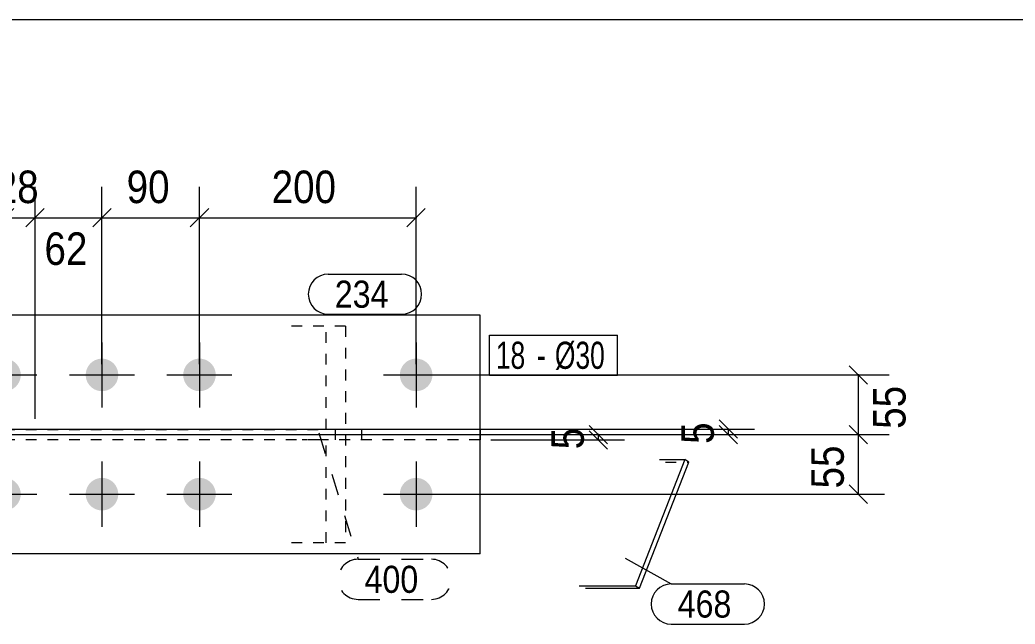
# Model space of a CAD drawing. Header units: millimetres. Extents: x 2 to 579, y 1 to 825.
# Drawn here: x 249 to 340.9, y 769.3 to 825 of the extents above; entities that cross this region are included whole.
import ezdxf

# ---------------------------------------------------------------- set-up
doc = ezdxf.new("R2010")
doc.units = ezdxf.units.MM
for name, pattern in [('XKITLINE00', [0]), ('XKITLINE01', [4, 1, -1, 1, -1]), ('XKITLINE02', [4, 2, -2]), ('XKITLINE03', [6, 3, -1, 1, -1])]:
    doc.linetypes.add(name, pattern=pattern)
for name, color, linetype, lineweight in [('Bolt', 3, 'Continuous', 0), ('BoltMark', 7, 'Continuous', 0), ('Dimensions', 7, 'Continuous', 0), ('DrawingSheet', 5, 'Continuous', 0), ('Part', 2, 'Continuous', 0), ('PartMark', 7, 'Continuous', 0)]:
    doc.layers.add(name, color=color, linetype=linetype, lineweight=lineweight)
doc.styles.add('ARIAL', font='ARIAL.TTF')
doc.styles.add('ARIAL_NARROW', font='ARIALN.TTF')

# ---------------------------------------------------------------- blocks, each defined once
blk = doc.blocks.new('*A128')
at = {"layer": 'Bolt'}
for points in [[(247.605, 793.749), (247.642, 793.747), (247.679, 793.745), (247.716, 793.742), (247.752, 793.738), (247.789, 793.733), (247.825, 793.727), (247.861, 793.72), (247.897, 793.713), (247.933, 793.704), (247.969, 793.695), (248.004, 793.684), (248.039, 793.673), (248.074, 793.661), (248.109, 793.648), (248.143, 793.635), (248.177, 793.62), (248.21, 793.605), (248.243, 793.589), (248.276, 793.572), (248.308, 793.554), (248.34, 793.536), (248.371, 793.516), (248.402, 793.496), (248.432, 793.475), (248.462, 793.454), (248.492, 793.431), (248.52, 793.408), (248.548, 793.385), (248.576, 793.36), (248.603, 793.335), (248.629, 793.31), (248.655, 793.283), (248.68, 793.256), (248.704, 793.229), (248.728, 793.201), (248.751, 793.172), (248.773, 793.143), (248.795, 793.113), (248.816, 793.082), (248.836, 793.051), (248.855, 793.02), (248.874, 792.988), (248.892, 792.956), (248.908, 792.923), (248.925, 792.89), (248.94, 792.857), (248.954, 792.823), (248.968, 792.789), (248.981, 792.754), (248.993, 792.719), (249.004, 792.684), (249.014, 792.649), (249.024, 792.613), (249.032, 792.578), (249.04, 792.542), (249.047, 792.505), (249.052, 792.469), (249.057, 792.433), (249.061, 792.396), (249.065, 792.359), (249.067, 792.323), (249.068, 792.286), (249.069, 792.249), (249.068, 792.212), (249.067, 792.175), (249.065, 792.139), (249.061, 792.102), (249.057, 792.065), (249.052, 792.029), (249.047, 791.993), (249.04, 791.956), (249.032, 791.92), (249.024, 791.884), (249.014, 791.849), (249.004, 791.814), (248.993, 791.778), (248.981, 791.744), (248.968, 791.709), (248.954, 791.675), (248.94, 791.641), (248.925, 791.608), (248.908, 791.575), (248.892, 791.542), (248.874, 791.51), (248.855, 791.478), (248.836, 791.446), (248.816, 791.416), (248.795, 791.385), (248.773, 791.355), (248.751, 791.326), (248.728, 791.297), (248.704, 791.269), (248.68, 791.242), (248.655, 791.215), (248.629, 791.188), (248.603, 791.163), (248.576, 791.138), (248.548, 791.113), (248.52, 791.089), (248.492, 791.066), (248.462, 791.044), (248.432, 791.023), (248.402, 791.002), (248.371, 790.982), (248.34, 790.962), (248.308, 790.944), (248.276, 790.926), (248.243, 790.909), (248.21, 790.893), (248.177, 790.878), (248.143, 790.863), (248.109, 790.849), (248.074, 790.837), (248.039, 790.825), (248.004, 790.814), (247.969, 790.803), (247.933, 790.794), (247.897, 790.785), (247.861, 790.778), (247.825, 790.771), (247.789, 790.765), (247.752, 790.76), (247.716, 790.756), (247.679, 790.753), (247.642, 790.751), (247.605, 790.749), (247.569, 790.749), (247.532, 790.749), (247.495, 790.751), (247.458, 790.753), (247.422, 790.756), (247.385, 790.76), (247.349, 790.765), (247.312, 790.771), (247.276, 790.778), (247.24, 790.785), (247.204, 790.794), (247.169, 790.803), (247.133, 790.814), (247.098, 790.825), (247.063, 790.837), (247.029, 790.849), (246.995, 790.863), (246.961, 790.878), (246.927, 790.893), (246.894, 790.909), (246.862, 790.926), (246.829, 790.944), (246.798, 790.962), (246.766, 790.982), (246.735, 791.002), (246.705, 791.023), (246.675, 791.044), (246.646, 791.066), (246.617, 791.089), (246.589, 791.113), (246.561, 791.138), (246.534, 791.163), (246.508, 791.188), (246.482, 791.215), (246.457, 791.242), (246.433, 791.269), (246.409, 791.297), (246.386, 791.326), (246.364, 791.355), (246.342, 791.385), (246.321, 791.416), (246.301, 791.446), (246.282, 791.478), (246.264, 791.51), (246.246, 791.542), (246.229, 791.575), (246.213, 791.608), (246.197, 791.641), (246.183, 791.675), (246.169, 791.709), (246.156, 791.744), (246.144, 791.778), (246.133, 791.814), (246.123, 791.849), (246.114, 791.884), (246.105, 791.92), (246.097, 791.956), (246.091, 791.993), (246.085, 792.029), (246.08, 792.065), (246.076, 792.102), (246.073, 792.139), (246.07, 792.175), (246.069, 792.212), (246.069, 792.249), (246.069, 792.286), (246.07, 792.323), (246.073, 792.359), (246.076, 792.396), (246.08, 792.433), (246.085, 792.469), (246.091, 792.505), (246.097, 792.542), (246.105, 792.578), (246.114, 792.613), (246.123, 792.649), (246.133, 792.684), (246.144, 792.719), (246.156, 792.754), (246.169, 792.789), (246.183, 792.823), (246.197, 792.857), (246.213, 792.89), (246.229, 792.923), (246.246, 792.956), (246.264, 792.988), (246.282, 793.02), (246.301, 793.051), (246.321, 793.082), (246.342, 793.113), (246.364, 793.143), (246.386, 793.172), (246.409, 793.201), (246.433, 793.229), (246.457, 793.256), (246.482, 793.283), (246.508, 793.31), (246.534, 793.335), (246.561, 793.36), (246.589, 793.385), (246.617, 793.408), (246.646, 793.431), (246.675, 793.454), (246.705, 793.475), (246.735, 793.496), (246.766, 793.516), (246.798, 793.536), (246.829, 793.554), (246.862, 793.572), (246.894, 793.589), (246.927, 793.605), (246.961, 793.62), (246.995, 793.635), (247.029, 793.648), (247.063, 793.661), (247.098, 793.673), (247.133, 793.684), (247.169, 793.695), (247.204, 793.704), (247.24, 793.713), (247.276, 793.72), (247.312, 793.727), (247.349, 793.733), (247.385, 793.738), (247.422, 793.742), (247.458, 793.745), (247.495, 793.747), (247.532, 793.749), (247.569, 793.749)], [(256.605, 793.749), (256.642, 793.747), (256.679, 793.745), (256.716, 793.742), (256.752, 793.738), (256.789, 793.733), (256.825, 793.727), (256.861, 793.72), (256.897, 793.713), (256.933, 793.704), (256.969, 793.695), (257.004, 793.684), (257.039, 793.673), (257.074, 793.661), (257.109, 793.648), (257.143, 793.635), (257.177, 793.62), (257.21, 793.605), (257.243, 793.589), (257.276, 793.572), (257.308, 793.554), (257.34, 793.536), (257.371, 793.516), (257.402, 793.496), (257.432, 793.475), (257.462, 793.454), (257.492, 793.431), (257.52, 793.408), (257.548, 793.385), (257.576, 793.36), (257.603, 793.335), (257.629, 793.31), (257.655, 793.283), (257.68, 793.256), (257.704, 793.229), (257.728, 793.201), (257.751, 793.172), (257.773, 793.143), (257.795, 793.113), (257.816, 793.082), (257.836, 793.051), (257.855, 793.02), (257.874, 792.988), (257.892, 792.956), (257.908, 792.923), (257.925, 792.89), (257.94, 792.857), (257.954, 792.823), (257.968, 792.789), (257.981, 792.754), (257.993, 792.719), (258.004, 792.684), (258.014, 792.649), (258.024, 792.613), (258.032, 792.578), (258.04, 792.542), (258.047, 792.505), (258.052, 792.469), (258.057, 792.433), (258.061, 792.396), (258.065, 792.359), (258.067, 792.323), (258.068, 792.286), (258.069, 792.249), (258.068, 792.212), (258.067, 792.175), (258.065, 792.139), (258.061, 792.102), (258.057, 792.065), (258.052, 792.029), (258.047, 791.993), (258.04, 791.956), (258.032, 791.92), (258.024, 791.884), (258.014, 791.849), (258.004, 791.814), (257.993, 791.778), (257.981, 791.744), (257.968, 791.709), (257.954, 791.675), (257.94, 791.641), (257.925, 791.608), (257.908, 791.575), (257.892, 791.542), (257.874, 791.51), (257.855, 791.478), (257.836, 791.446), (257.816, 791.416), (257.795, 791.385), (257.773, 791.355), (257.751, 791.326), (257.728, 791.297), (257.704, 791.269), (257.68, 791.242), (257.655, 791.215), (257.629, 791.188), (257.603, 791.163), (257.576, 791.138), (257.548, 791.113), (257.52, 791.089), (257.492, 791.066), (257.462, 791.044), (257.432, 791.023), (257.402, 791.002), (257.371, 790.982), (257.34, 790.962), (257.308, 790.944), (257.276, 790.926), (257.243, 790.909), (257.21, 790.893), (257.177, 790.878), (257.143, 790.863), (257.109, 790.849), (257.074, 790.837), (257.039, 790.825), (257.004, 790.814), (256.969, 790.803), (256.933, 790.794), (256.897, 790.785), (256.861, 790.778), (256.825, 790.771), (256.789, 790.765), (256.752, 790.76), (256.716, 790.756), (256.679, 790.753), (256.642, 790.751), (256.605, 790.749), (256.569, 790.749), (256.532, 790.749), (256.495, 790.751), (256.458, 790.753), (256.422, 790.756), (256.385, 790.76), (256.349, 790.765), (256.312, 790.771), (256.276, 790.778), (256.24, 790.785), (256.204, 790.794), (256.169, 790.803), (256.133, 790.814), (256.098, 790.825), (256.063, 790.837), (256.029, 790.849), (255.995, 790.863), (255.961, 790.878), (255.927, 790.893), (255.894, 790.909), (255.862, 790.926), (255.829, 790.944), (255.798, 790.962), (255.766, 790.982), (255.735, 791.002), (255.705, 791.023), (255.675, 791.044), (255.646, 791.066), (255.617, 791.089), (255.589, 791.113), (255.561, 791.138), (255.534, 791.163), (255.508, 791.188), (255.482, 791.215), (255.457, 791.242), (255.433, 791.269), (255.409, 791.297), (255.386, 791.326), (255.364, 791.355), (255.342, 791.385), (255.321, 791.416), (255.301, 791.446), (255.282, 791.478), (255.264, 791.51), (255.246, 791.542), (255.229, 791.575), (255.213, 791.608), (255.197, 791.641), (255.183, 791.675), (255.169, 791.709), (255.156, 791.744), (255.144, 791.778), (255.133, 791.814), (255.123, 791.849), (255.114, 791.884), (255.105, 791.92), (255.097, 791.956), (255.091, 791.993), (255.085, 792.029), (255.08, 792.065), (255.076, 792.102), (255.073, 792.139), (255.07, 792.175), (255.069, 792.212), (255.069, 792.249), (255.069, 792.286), (255.07, 792.323), (255.073, 792.359), (255.076, 792.396), (255.08, 792.433), (255.085, 792.469), (255.091, 792.505), (255.097, 792.542), (255.105, 792.578), (255.114, 792.613), (255.123, 792.649), (255.133, 792.684), (255.144, 792.719), (255.156, 792.754), (255.169, 792.789), (255.183, 792.823), (255.197, 792.857), (255.213, 792.89), (255.229, 792.923), (255.246, 792.956), (255.264, 792.988), (255.282, 793.02), (255.301, 793.051), (255.321, 793.082), (255.342, 793.113), (255.364, 793.143), (255.386, 793.172), (255.409, 793.201), (255.433, 793.229), (255.457, 793.256), (255.482, 793.283), (255.508, 793.31), (255.534, 793.335), (255.561, 793.36), (255.589, 793.385), (255.617, 793.408), (255.646, 793.431), (255.675, 793.454), (255.705, 793.475), (255.735, 793.496), (255.766, 793.516), (255.798, 793.536), (255.829, 793.554), (255.862, 793.572), (255.894, 793.589), (255.927, 793.605), (255.961, 793.62), (255.995, 793.635), (256.029, 793.648), (256.063, 793.661), (256.098, 793.673), (256.133, 793.684), (256.169, 793.695), (256.204, 793.704), (256.24, 793.713), (256.276, 793.72), (256.312, 793.727), (256.349, 793.733), (256.385, 793.738), (256.422, 793.742), (256.458, 793.745), (256.495, 793.747), (256.532, 793.749), (256.569, 793.749)], [(265.605, 793.749), (265.642, 793.747), (265.679, 793.745), (265.716, 793.742), (265.752, 793.738), (265.789, 793.733), (265.825, 793.727), (265.861, 793.72), (265.897, 793.713), (265.933, 793.704), (265.969, 793.695), (266.004, 793.684), (266.039, 793.673), (266.074, 793.661), (266.109, 793.648), (266.143, 793.635), (266.177, 793.62), (266.21, 793.605), (266.243, 793.589), (266.276, 793.572), (266.308, 793.554), (266.34, 793.536), (266.371, 793.516), (266.402, 793.496), (266.432, 793.475), (266.462, 793.454), (266.492, 793.431), (266.52, 793.408), (266.548, 793.385), (266.576, 793.36), (266.603, 793.335), (266.629, 793.31), (266.655, 793.283), (266.68, 793.256), (266.704, 793.229), (266.728, 793.201), (266.751, 793.172), (266.773, 793.143), (266.795, 793.113), (266.816, 793.082), (266.836, 793.051), (266.855, 793.02), (266.874, 792.988), (266.892, 792.956), (266.908, 792.923), (266.925, 792.89), (266.94, 792.857), (266.954, 792.823), (266.968, 792.789), (266.981, 792.754), (266.993, 792.719), (267.004, 792.684), (267.014, 792.649), (267.024, 792.613), (267.032, 792.578), (267.04, 792.542), (267.047, 792.505), (267.052, 792.469), (267.057, 792.433), (267.061, 792.396), (267.065, 792.359), (267.067, 792.323), (267.068, 792.286), (267.069, 792.249), (267.068, 792.212), (267.067, 792.175), (267.065, 792.139), (267.061, 792.102), (267.057, 792.065), (267.052, 792.029), (267.047, 791.993), (267.04, 791.956), (267.032, 791.92), (267.024, 791.884), (267.014, 791.849), (267.004, 791.814), (266.993, 791.778), (266.981, 791.744), (266.968, 791.709), (266.954, 791.675), (266.94, 791.641), (266.925, 791.608), (266.908, 791.575), (266.892, 791.542), (266.874, 791.51), (266.855, 791.478), (266.836, 791.446), (266.816, 791.416), (266.795, 791.385), (266.773, 791.355), (266.751, 791.326), (266.728, 791.297), (266.704, 791.269), (266.68, 791.242), (266.655, 791.215), (266.629, 791.188), (266.603, 791.163), (266.576, 791.138), (266.548, 791.113), (266.52, 791.089), (266.492, 791.066), (266.462, 791.044), (266.432, 791.023), (266.402, 791.002), (266.371, 790.982), (266.34, 790.962), (266.308, 790.944), (266.276, 790.926), (266.243, 790.909), (266.21, 790.893), (266.177, 790.878), (266.143, 790.863), (266.109, 790.849), (266.074, 790.837), (266.039, 790.825), (266.004, 790.814), (265.969, 790.803), (265.933, 790.794), (265.897, 790.785), (265.861, 790.778), (265.825, 790.771), (265.789, 790.765), (265.752, 790.76), (265.716, 790.756), (265.679, 790.753), (265.642, 790.751), (265.605, 790.749), (265.569, 790.749), (265.532, 790.749), (265.495, 790.751), (265.458, 790.753), (265.422, 790.756), (265.385, 790.76), (265.349, 790.765), (265.312, 790.771), (265.276, 790.778), (265.24, 790.785), (265.204, 790.794), (265.169, 790.803), (265.133, 790.814), (265.098, 790.825), (265.063, 790.837), (265.029, 790.849), (264.995, 790.863), (264.961, 790.878), (264.927, 790.893), (264.894, 790.909), (264.862, 790.926), (264.829, 790.944), (264.798, 790.962), (264.766, 790.982), (264.735, 791.002), (264.705, 791.023), (264.675, 791.044), (264.646, 791.066), (264.617, 791.089), (264.589, 791.113), (264.561, 791.138), (264.534, 791.163), (264.508, 791.188), (264.482, 791.215), (264.457, 791.242), (264.433, 791.269), (264.409, 791.297), (264.386, 791.326), (264.364, 791.355), (264.342, 791.385), (264.321, 791.416), (264.301, 791.446), (264.282, 791.478), (264.264, 791.51), (264.246, 791.542), (264.229, 791.575), (264.213, 791.608), (264.197, 791.641), (264.183, 791.675), (264.169, 791.709), (264.156, 791.744), (264.144, 791.778), (264.133, 791.814), (264.123, 791.849), (264.114, 791.884), (264.105, 791.92), (264.097, 791.956), (264.091, 791.993), (264.085, 792.029), (264.08, 792.065), (264.076, 792.102), (264.073, 792.139), (264.07, 792.175), (264.069, 792.212), (264.069, 792.249), (264.069, 792.286), (264.07, 792.323), (264.073, 792.359), (264.076, 792.396), (264.08, 792.433), (264.085, 792.469), (264.091, 792.505), (264.097, 792.542), (264.105, 792.578), (264.114, 792.613), (264.123, 792.649), (264.133, 792.684), (264.144, 792.719), (264.156, 792.754), (264.169, 792.789), (264.183, 792.823), (264.197, 792.857), (264.213, 792.89), (264.229, 792.923), (264.246, 792.956), (264.264, 792.988), (264.282, 793.02), (264.301, 793.051), (264.321, 793.082), (264.342, 793.113), (264.364, 793.143), (264.386, 793.172), (264.409, 793.201), (264.433, 793.229), (264.457, 793.256), (264.482, 793.283), (264.508, 793.31), (264.534, 793.335), (264.561, 793.36), (264.589, 793.385), (264.617, 793.408), (264.646, 793.431), (264.675, 793.454), (264.705, 793.475), (264.735, 793.496), (264.766, 793.516), (264.798, 793.536), (264.829, 793.554), (264.862, 793.572), (264.894, 793.589), (264.927, 793.605), (264.961, 793.62), (264.995, 793.635), (265.029, 793.648), (265.063, 793.661), (265.098, 793.673), (265.133, 793.684), (265.169, 793.695), (265.204, 793.704), (265.24, 793.713), (265.276, 793.72), (265.312, 793.727), (265.349, 793.733), (265.385, 793.738), (265.422, 793.742), (265.458, 793.745), (265.495, 793.747), (265.532, 793.749), (265.569, 793.749)], [(285.605, 793.749), (285.642, 793.747), (285.679, 793.745), (285.716, 793.742), (285.752, 793.738), (285.789, 793.733), (285.825, 793.727), (285.861, 793.72), (285.897, 793.713), (285.933, 793.704), (285.969, 793.695), (286.004, 793.684), (286.039, 793.673), (286.074, 793.661), (286.109, 793.648), (286.143, 793.635), (286.177, 793.62), (286.21, 793.605), (286.243, 793.589), (286.276, 793.572), (286.308, 793.554), (286.34, 793.536), (286.371, 793.516), (286.402, 793.496), (286.432, 793.475), (286.462, 793.454), (286.492, 793.431), (286.52, 793.408), (286.548, 793.385), (286.576, 793.36), (286.603, 793.335), (286.629, 793.31), (286.655, 793.283), (286.68, 793.256), (286.704, 793.229), (286.728, 793.201), (286.751, 793.172), (286.773, 793.143), (286.795, 793.113), (286.816, 793.082), (286.836, 793.051), (286.855, 793.02), (286.874, 792.988), (286.892, 792.956), (286.908, 792.923), (286.925, 792.89), (286.94, 792.857), (286.954, 792.823), (286.968, 792.789), (286.981, 792.754), (286.993, 792.719), (287.004, 792.684), (287.014, 792.649), (287.024, 792.613), (287.032, 792.578), (287.04, 792.542), (287.047, 792.505), (287.052, 792.469), (287.057, 792.433), (287.061, 792.396), (287.065, 792.359), (287.067, 792.323), (287.068, 792.286), (287.069, 792.249), (287.068, 792.212), (287.067, 792.175), (287.065, 792.139), (287.061, 792.102), (287.057, 792.065), (287.052, 792.029), (287.047, 791.993), (287.04, 791.956), (287.032, 791.92), (287.024, 791.884), (287.014, 791.849), (287.004, 791.814), (286.993, 791.778), (286.981, 791.744), (286.968, 791.709), (286.954, 791.675), (286.94, 791.641), (286.925, 791.608), (286.908, 791.575), (286.892, 791.542), (286.874, 791.51), (286.855, 791.478), (286.836, 791.446), (286.816, 791.416), (286.795, 791.385), (286.773, 791.355), (286.751, 791.326), (286.728, 791.297), (286.704, 791.269), (286.68, 791.242), (286.655, 791.215), (286.629, 791.188), (286.603, 791.163), (286.576, 791.138), (286.548, 791.113), (286.52, 791.089), (286.492, 791.066), (286.462, 791.044), (286.432, 791.023), (286.402, 791.002), (286.371, 790.982), (286.34, 790.962), (286.308, 790.944), (286.276, 790.926), (286.243, 790.909), (286.21, 790.893), (286.177, 790.878), (286.143, 790.863), (286.109, 790.849), (286.074, 790.837), (286.039, 790.825), (286.004, 790.814), (285.969, 790.803), (285.933, 790.794), (285.897, 790.785), (285.861, 790.778), (285.825, 790.771), (285.789, 790.765), (285.752, 790.76), (285.716, 790.756), (285.679, 790.753), (285.642, 790.751), (285.605, 790.749), (285.569, 790.749), (285.532, 790.749), (285.495, 790.751), (285.458, 790.753), (285.422, 790.756), (285.385, 790.76), (285.349, 790.765), (285.312, 790.771), (285.276, 790.778), (285.24, 790.785), (285.204, 790.794), (285.169, 790.803), (285.133, 790.814), (285.098, 790.825), (285.063, 790.837), (285.029, 790.849), (284.995, 790.863), (284.961, 790.878), (284.927, 790.893), (284.894, 790.909), (284.862, 790.926), (284.829, 790.944), (284.798, 790.962), (284.766, 790.982), (284.735, 791.002), (284.705, 791.023), (284.675, 791.044), (284.646, 791.066), (284.617, 791.089), (284.589, 791.113), (284.561, 791.138), (284.534, 791.163), (284.508, 791.188), (284.482, 791.215), (284.457, 791.242), (284.433, 791.269), (284.409, 791.297), (284.386, 791.326), (284.364, 791.355), (284.342, 791.385), (284.321, 791.416), (284.301, 791.446), (284.282, 791.478), (284.264, 791.51), (284.246, 791.542), (284.229, 791.575), (284.213, 791.608), (284.197, 791.641), (284.183, 791.675), (284.169, 791.709), (284.156, 791.744), (284.144, 791.778), (284.133, 791.814), (284.123, 791.849), (284.114, 791.884), (284.105, 791.92), (284.097, 791.956), (284.091, 791.993), (284.085, 792.029), (284.08, 792.065), (284.076, 792.102), (284.073, 792.139), (284.07, 792.175), (284.069, 792.212), (284.069, 792.249), (284.069, 792.286), (284.07, 792.323), (284.073, 792.359), (284.076, 792.396), (284.08, 792.433), (284.085, 792.469), (284.091, 792.505), (284.097, 792.542), (284.105, 792.578), (284.114, 792.613), (284.123, 792.649), (284.133, 792.684), (284.144, 792.719), (284.156, 792.754), (284.169, 792.789), (284.183, 792.823), (284.197, 792.857), (284.213, 792.89), (284.229, 792.923), (284.246, 792.956), (284.264, 792.988), (284.282, 793.02), (284.301, 793.051), (284.321, 793.082), (284.342, 793.113), (284.364, 793.143), (284.386, 793.172), (284.409, 793.201), (284.433, 793.229), (284.457, 793.256), (284.482, 793.283), (284.508, 793.31), (284.534, 793.335), (284.561, 793.36), (284.589, 793.385), (284.617, 793.408), (284.646, 793.431), (284.675, 793.454), (284.705, 793.475), (284.735, 793.496), (284.766, 793.516), (284.798, 793.536), (284.829, 793.554), (284.862, 793.572), (284.894, 793.589), (284.927, 793.605), (284.961, 793.62), (284.995, 793.635), (285.029, 793.648), (285.063, 793.661), (285.098, 793.673), (285.133, 793.684), (285.169, 793.695), (285.204, 793.704), (285.24, 793.713), (285.276, 793.72), (285.312, 793.727), (285.349, 793.733), (285.385, 793.738), (285.422, 793.742), (285.458, 793.745), (285.495, 793.747), (285.532, 793.749), (285.569, 793.749)], [(247.605, 782.749), (247.642, 782.747), (247.679, 782.745), (247.716, 782.742), (247.752, 782.738), (247.789, 782.733), (247.825, 782.727), (247.861, 782.72), (247.897, 782.713), (247.933, 782.704), (247.969, 782.695), (248.004, 782.684), (248.039, 782.673), (248.074, 782.661), (248.109, 782.648), (248.143, 782.635), (248.177, 782.62), (248.21, 782.605), (248.243, 782.589), (248.276, 782.572), (248.308, 782.554), (248.34, 782.536), (248.371, 782.516), (248.402, 782.496), (248.432, 782.475), (248.462, 782.454), (248.492, 782.431), (248.52, 782.408), (248.548, 782.385), (248.576, 782.36), (248.603, 782.335), (248.629, 782.31), (248.655, 782.283), (248.68, 782.256), (248.704, 782.229), (248.728, 782.201), (248.751, 782.172), (248.773, 782.143), (248.795, 782.113), (248.816, 782.082), (248.836, 782.051), (248.855, 782.02), (248.874, 781.988), (248.892, 781.956), (248.908, 781.923), (248.925, 781.89), (248.94, 781.857), (248.954, 781.823), (248.968, 781.789), (248.981, 781.754), (248.993, 781.719), (249.004, 781.684), (249.014, 781.649), (249.024, 781.613), (249.032, 781.578), (249.04, 781.542), (249.047, 781.505), (249.052, 781.469), (249.057, 781.433), (249.061, 781.396), (249.065, 781.359), (249.067, 781.323), (249.068, 781.286), (249.069, 781.249), (249.068, 781.212), (249.067, 781.175), (249.065, 781.139), (249.061, 781.102), (249.057, 781.065), (249.052, 781.029), (249.047, 780.993), (249.04, 780.956), (249.032, 780.92), (249.024, 780.884), (249.014, 780.849), (249.004, 780.814), (248.993, 780.778), (248.981, 780.744), (248.968, 780.709), (248.954, 780.675), (248.94, 780.641), (248.925, 780.608), (248.908, 780.575), (248.892, 780.542), (248.874, 780.51), (248.855, 780.478), (248.836, 780.446), (248.816, 780.416), (248.795, 780.385), (248.773, 780.355), (248.751, 780.326), (248.728, 780.297), (248.704, 780.269), (248.68, 780.242), (248.655, 780.215), (248.629, 780.188), (248.603, 780.163), (248.576, 780.138), (248.548, 780.113), (248.52, 780.089), (248.492, 780.066), (248.462, 780.044), (248.432, 780.023), (248.402, 780.002), (248.371, 779.982), (248.34, 779.962), (248.308, 779.944), (248.276, 779.926), (248.243, 779.909), (248.21, 779.893), (248.177, 779.878), (248.143, 779.863), (248.109, 779.849), (248.074, 779.837), (248.039, 779.825), (248.004, 779.814), (247.969, 779.803), (247.933, 779.794), (247.897, 779.785), (247.861, 779.778), (247.825, 779.771), (247.789, 779.765), (247.752, 779.76), (247.716, 779.756), (247.679, 779.753), (247.642, 779.751), (247.605, 779.749), (247.569, 779.749), (247.532, 779.749), (247.495, 779.751), (247.458, 779.753), (247.422, 779.756), (247.385, 779.76), (247.349, 779.765), (247.312, 779.771), (247.276, 779.778), (247.24, 779.785), (247.204, 779.794), (247.169, 779.803), (247.133, 779.814), (247.098, 779.825), (247.063, 779.837), (247.029, 779.849), (246.995, 779.863), (246.961, 779.878), (246.927, 779.893), (246.894, 779.909), (246.862, 779.926), (246.829, 779.944), (246.798, 779.962), (246.766, 779.982), (246.735, 780.002), (246.705, 780.023), (246.675, 780.044), (246.646, 780.066), (246.617, 780.089), (246.589, 780.113), (246.561, 780.138), (246.534, 780.163), (246.508, 780.188), (246.482, 780.215), (246.457, 780.242), (246.433, 780.269), (246.409, 780.297), (246.386, 780.326), (246.364, 780.355), (246.342, 780.385), (246.321, 780.416), (246.301, 780.446), (246.282, 780.478), (246.264, 780.51), (246.246, 780.542), (246.229, 780.575), (246.213, 780.608), (246.197, 780.641), (246.183, 780.675), (246.169, 780.709), (246.156, 780.744), (246.144, 780.778), (246.133, 780.814), (246.123, 780.849), (246.114, 780.884), (246.105, 780.92), (246.097, 780.956), (246.091, 780.993), (246.085, 781.029), (246.08, 781.065), (246.076, 781.102), (246.073, 781.139), (246.07, 781.175), (246.069, 781.212), (246.069, 781.249), (246.069, 781.286), (246.07, 781.323), (246.073, 781.359), (246.076, 781.396), (246.08, 781.433), (246.085, 781.469), (246.091, 781.505), (246.097, 781.542), (246.105, 781.578), (246.114, 781.613), (246.123, 781.649), (246.133, 781.684), (246.144, 781.719), (246.156, 781.754), (246.169, 781.789), (246.183, 781.823), (246.197, 781.857), (246.213, 781.89), (246.229, 781.923), (246.246, 781.956), (246.264, 781.988), (246.282, 782.02), (246.301, 782.051), (246.321, 782.082), (246.342, 782.113), (246.364, 782.143), (246.386, 782.172), (246.409, 782.201), (246.433, 782.229), (246.457, 782.256), (246.482, 782.283), (246.508, 782.31), (246.534, 782.335), (246.561, 782.36), (246.589, 782.385), (246.617, 782.408), (246.646, 782.431), (246.675, 782.454), (246.705, 782.475), (246.735, 782.496), (246.766, 782.516), (246.798, 782.536), (246.829, 782.554), (246.862, 782.572), (246.894, 782.589), (246.927, 782.605), (246.961, 782.62), (246.995, 782.635), (247.029, 782.648), (247.063, 782.661), (247.098, 782.673), (247.133, 782.684), (247.169, 782.695), (247.204, 782.704), (247.24, 782.713), (247.276, 782.72), (247.312, 782.727), (247.349, 782.733), (247.385, 782.738), (247.422, 782.742), (247.458, 782.745), (247.495, 782.747), (247.532, 782.749), (247.569, 782.749)], [(256.605, 782.749), (256.642, 782.747), (256.679, 782.745), (256.716, 782.742), (256.752, 782.738), (256.789, 782.733), (256.825, 782.727), (256.861, 782.72), (256.897, 782.713), (256.933, 782.704), (256.969, 782.695), (257.004, 782.684), (257.039, 782.673), (257.074, 782.661), (257.109, 782.648), (257.143, 782.635), (257.177, 782.62), (257.21, 782.605), (257.243, 782.589), (257.276, 782.572), (257.308, 782.554), (257.34, 782.536), (257.371, 782.516), (257.402, 782.496), (257.432, 782.475), (257.462, 782.454), (257.492, 782.431), (257.52, 782.408), (257.548, 782.385), (257.576, 782.36), (257.603, 782.335), (257.629, 782.31), (257.655, 782.283), (257.68, 782.256), (257.704, 782.229), (257.728, 782.201), (257.751, 782.172), (257.773, 782.143), (257.795, 782.113), (257.816, 782.082), (257.836, 782.051), (257.855, 782.02), (257.874, 781.988), (257.892, 781.956), (257.908, 781.923), (257.925, 781.89), (257.94, 781.857), (257.954, 781.823), (257.968, 781.789), (257.981, 781.754), (257.993, 781.719), (258.004, 781.684), (258.014, 781.649), (258.024, 781.613), (258.032, 781.578), (258.04, 781.542), (258.047, 781.505), (258.052, 781.469), (258.057, 781.433), (258.061, 781.396), (258.065, 781.359), (258.067, 781.323), (258.068, 781.286), (258.069, 781.249), (258.068, 781.212), (258.067, 781.175), (258.065, 781.139), (258.061, 781.102), (258.057, 781.065), (258.052, 781.029), (258.047, 780.993), (258.04, 780.956), (258.032, 780.92), (258.024, 780.884), (258.014, 780.849), (258.004, 780.814), (257.993, 780.778), (257.981, 780.744), (257.968, 780.709), (257.954, 780.675), (257.94, 780.641), (257.925, 780.608), (257.908, 780.575), (257.892, 780.542), (257.874, 780.51), (257.855, 780.478), (257.836, 780.446), (257.816, 780.416), (257.795, 780.385), (257.773, 780.355), (257.751, 780.326), (257.728, 780.297), (257.704, 780.269), (257.68, 780.242), (257.655, 780.215), (257.629, 780.188), (257.603, 780.163), (257.576, 780.138), (257.548, 780.113), (257.52, 780.089), (257.492, 780.066), (257.462, 780.044), (257.432, 780.023), (257.402, 780.002), (257.371, 779.982), (257.34, 779.962), (257.308, 779.944), (257.276, 779.926), (257.243, 779.909), (257.21, 779.893), (257.177, 779.878), (257.143, 779.863), (257.109, 779.849), (257.074, 779.837), (257.039, 779.825), (257.004, 779.814), (256.969, 779.803), (256.933, 779.794), (256.897, 779.785), (256.861, 779.778), (256.825, 779.771), (256.789, 779.765), (256.752, 779.76), (256.716, 779.756), (256.679, 779.753), (256.642, 779.751), (256.605, 779.749), (256.569, 779.749), (256.532, 779.749), (256.495, 779.751), (256.458, 779.753), (256.422, 779.756), (256.385, 779.76), (256.349, 779.765), (256.312, 779.771), (256.276, 779.778), (256.24, 779.785), (256.204, 779.794), (256.169, 779.803), (256.133, 779.814), (256.098, 779.825), (256.063, 779.837), (256.029, 779.849), (255.995, 779.863), (255.961, 779.878), (255.927, 779.893), (255.894, 779.909), (255.862, 779.926), (255.829, 779.944), (255.798, 779.962), (255.766, 779.982), (255.735, 780.002), (255.705, 780.023), (255.675, 780.044), (255.646, 780.066), (255.617, 780.089), (255.589, 780.113), (255.561, 780.138), (255.534, 780.163), (255.508, 780.188), (255.482, 780.215), (255.457, 780.242), (255.433, 780.269), (255.409, 780.297), (255.386, 780.326), (255.364, 780.355), (255.342, 780.385), (255.321, 780.416), (255.301, 780.446), (255.282, 780.478), (255.264, 780.51), (255.246, 780.542), (255.229, 780.575), (255.213, 780.608), (255.197, 780.641), (255.183, 780.675), (255.169, 780.709), (255.156, 780.744), (255.144, 780.778), (255.133, 780.814), (255.123, 780.849), (255.114, 780.884), (255.105, 780.92), (255.097, 780.956), (255.091, 780.993), (255.085, 781.029), (255.08, 781.065), (255.076, 781.102), (255.073, 781.139), (255.07, 781.175), (255.069, 781.212), (255.069, 781.249), (255.069, 781.286), (255.07, 781.323), (255.073, 781.359), (255.076, 781.396), (255.08, 781.433), (255.085, 781.469), (255.091, 781.505), (255.097, 781.542), (255.105, 781.578), (255.114, 781.613), (255.123, 781.649), (255.133, 781.684), (255.144, 781.719), (255.156, 781.754), (255.169, 781.789), (255.183, 781.823), (255.197, 781.857), (255.213, 781.89), (255.229, 781.923), (255.246, 781.956), (255.264, 781.988), (255.282, 782.02), (255.301, 782.051), (255.321, 782.082), (255.342, 782.113), (255.364, 782.143), (255.386, 782.172), (255.409, 782.201), (255.433, 782.229), (255.457, 782.256), (255.482, 782.283), (255.508, 782.31), (255.534, 782.335), (255.561, 782.36), (255.589, 782.385), (255.617, 782.408), (255.646, 782.431), (255.675, 782.454), (255.705, 782.475), (255.735, 782.496), (255.766, 782.516), (255.798, 782.536), (255.829, 782.554), (255.862, 782.572), (255.894, 782.589), (255.927, 782.605), (255.961, 782.62), (255.995, 782.635), (256.029, 782.648), (256.063, 782.661), (256.098, 782.673), (256.133, 782.684), (256.169, 782.695), (256.204, 782.704), (256.24, 782.713), (256.276, 782.72), (256.312, 782.727), (256.349, 782.733), (256.385, 782.738), (256.422, 782.742), (256.458, 782.745), (256.495, 782.747), (256.532, 782.749), (256.569, 782.749)], [(265.605, 782.749), (265.642, 782.747), (265.679, 782.745), (265.716, 782.742), (265.752, 782.738), (265.789, 782.733), (265.825, 782.727), (265.861, 782.72), (265.897, 782.713), (265.933, 782.704), (265.969, 782.695), (266.004, 782.684), (266.039, 782.673), (266.074, 782.661), (266.109, 782.648), (266.143, 782.635), (266.177, 782.62), (266.21, 782.605), (266.243, 782.589), (266.276, 782.572), (266.308, 782.554), (266.34, 782.536), (266.371, 782.516), (266.402, 782.496), (266.432, 782.475), (266.462, 782.454), (266.492, 782.431), (266.52, 782.408), (266.548, 782.385), (266.576, 782.36), (266.603, 782.335), (266.629, 782.31), (266.655, 782.283), (266.68, 782.256), (266.704, 782.229), (266.728, 782.201), (266.751, 782.172), (266.773, 782.143), (266.795, 782.113), (266.816, 782.082), (266.836, 782.051), (266.855, 782.02), (266.874, 781.988), (266.892, 781.956), (266.908, 781.923), (266.925, 781.89), (266.94, 781.857), (266.954, 781.823), (266.968, 781.789), (266.981, 781.754), (266.993, 781.719), (267.004, 781.684), (267.014, 781.649), (267.024, 781.613), (267.032, 781.578), (267.04, 781.542), (267.047, 781.505), (267.052, 781.469), (267.057, 781.433), (267.061, 781.396), (267.065, 781.359), (267.067, 781.323), (267.068, 781.286), (267.069, 781.249), (267.068, 781.212), (267.067, 781.175), (267.065, 781.139), (267.061, 781.102), (267.057, 781.065), (267.052, 781.029), (267.047, 780.993), (267.04, 780.956), (267.032, 780.92), (267.024, 780.884), (267.014, 780.849), (267.004, 780.814), (266.993, 780.778), (266.981, 780.744), (266.968, 780.709), (266.954, 780.675), (266.94, 780.641), (266.925, 780.608), (266.908, 780.575), (266.892, 780.542), (266.874, 780.51), (266.855, 780.478), (266.836, 780.446), (266.816, 780.416), (266.795, 780.385), (266.773, 780.355), (266.751, 780.326), (266.728, 780.297), (266.704, 780.269), (266.68, 780.242), (266.655, 780.215), (266.629, 780.188), (266.603, 780.163), (266.576, 780.138), (266.548, 780.113), (266.52, 780.089), (266.492, 780.066), (266.462, 780.044), (266.432, 780.023), (266.402, 780.002), (266.371, 779.982), (266.34, 779.962), (266.308, 779.944), (266.276, 779.926), (266.243, 779.909), (266.21, 779.893), (266.177, 779.878), (266.143, 779.863), (266.109, 779.849), (266.074, 779.837), (266.039, 779.825), (266.004, 779.814), (265.969, 779.803), (265.933, 779.794), (265.897, 779.785), (265.861, 779.778), (265.825, 779.771), (265.789, 779.765), (265.752, 779.76), (265.716, 779.756), (265.679, 779.753), (265.642, 779.751), (265.605, 779.749), (265.569, 779.749), (265.532, 779.749), (265.495, 779.751), (265.458, 779.753), (265.422, 779.756), (265.385, 779.76), (265.349, 779.765), (265.312, 779.771), (265.276, 779.778), (265.24, 779.785), (265.204, 779.794), (265.169, 779.803), (265.133, 779.814), (265.098, 779.825), (265.063, 779.837), (265.029, 779.849), (264.995, 779.863), (264.961, 779.878), (264.927, 779.893), (264.894, 779.909), (264.862, 779.926), (264.829, 779.944), (264.798, 779.962), (264.766, 779.982), (264.735, 780.002), (264.705, 780.023), (264.675, 780.044), (264.646, 780.066), (264.617, 780.089), (264.589, 780.113), (264.561, 780.138), (264.534, 780.163), (264.508, 780.188), (264.482, 780.215), (264.457, 780.242), (264.433, 780.269), (264.409, 780.297), (264.386, 780.326), (264.364, 780.355), (264.342, 780.385), (264.321, 780.416), (264.301, 780.446), (264.282, 780.478), (264.264, 780.51), (264.246, 780.542), (264.229, 780.575), (264.213, 780.608), (264.197, 780.641), (264.183, 780.675), (264.169, 780.709), (264.156, 780.744), (264.144, 780.778), (264.133, 780.814), (264.123, 780.849), (264.114, 780.884), (264.105, 780.92), (264.097, 780.956), (264.091, 780.993), (264.085, 781.029), (264.08, 781.065), (264.076, 781.102), (264.073, 781.139), (264.07, 781.175), (264.069, 781.212), (264.069, 781.249), (264.069, 781.286), (264.07, 781.323), (264.073, 781.359), (264.076, 781.396), (264.08, 781.433), (264.085, 781.469), (264.091, 781.505), (264.097, 781.542), (264.105, 781.578), (264.114, 781.613), (264.123, 781.649), (264.133, 781.684), (264.144, 781.719), (264.156, 781.754), (264.169, 781.789), (264.183, 781.823), (264.197, 781.857), (264.213, 781.89), (264.229, 781.923), (264.246, 781.956), (264.264, 781.988), (264.282, 782.02), (264.301, 782.051), (264.321, 782.082), (264.342, 782.113), (264.364, 782.143), (264.386, 782.172), (264.409, 782.201), (264.433, 782.229), (264.457, 782.256), (264.482, 782.283), (264.508, 782.31), (264.534, 782.335), (264.561, 782.36), (264.589, 782.385), (264.617, 782.408), (264.646, 782.431), (264.675, 782.454), (264.705, 782.475), (264.735, 782.496), (264.766, 782.516), (264.798, 782.536), (264.829, 782.554), (264.862, 782.572), (264.894, 782.589), (264.927, 782.605), (264.961, 782.62), (264.995, 782.635), (265.029, 782.648), (265.063, 782.661), (265.098, 782.673), (265.133, 782.684), (265.169, 782.695), (265.204, 782.704), (265.24, 782.713), (265.276, 782.72), (265.312, 782.727), (265.349, 782.733), (265.385, 782.738), (265.422, 782.742), (265.458, 782.745), (265.495, 782.747), (265.532, 782.749), (265.569, 782.749)], [(285.605, 782.749), (285.642, 782.747), (285.679, 782.745), (285.716, 782.742), (285.752, 782.738), (285.789, 782.733), (285.825, 782.727), (285.861, 782.72), (285.897, 782.713), (285.933, 782.704), (285.969, 782.695), (286.004, 782.684), (286.039, 782.673), (286.074, 782.661), (286.109, 782.648), (286.143, 782.635), (286.177, 782.62), (286.21, 782.605), (286.243, 782.589), (286.276, 782.572), (286.308, 782.554), (286.34, 782.536), (286.371, 782.516), (286.402, 782.496), (286.432, 782.475), (286.462, 782.454), (286.492, 782.431), (286.52, 782.408), (286.548, 782.385), (286.576, 782.36), (286.603, 782.335), (286.629, 782.31), (286.655, 782.283), (286.68, 782.256), (286.704, 782.229), (286.728, 782.201), (286.751, 782.172), (286.773, 782.143), (286.795, 782.113), (286.816, 782.082), (286.836, 782.051), (286.855, 782.02), (286.874, 781.988), (286.892, 781.956), (286.908, 781.923), (286.925, 781.89), (286.94, 781.857), (286.954, 781.823), (286.968, 781.789), (286.981, 781.754), (286.993, 781.719), (287.004, 781.684), (287.014, 781.649), (287.024, 781.613), (287.032, 781.578), (287.04, 781.542), (287.047, 781.505), (287.052, 781.469), (287.057, 781.433), (287.061, 781.396), (287.065, 781.359), (287.067, 781.323), (287.068, 781.286), (287.069, 781.249), (287.068, 781.212), (287.067, 781.175), (287.065, 781.139), (287.061, 781.102), (287.057, 781.065), (287.052, 781.029), (287.047, 780.993), (287.04, 780.956), (287.032, 780.92), (287.024, 780.884), (287.014, 780.849), (287.004, 780.814), (286.993, 780.778), (286.981, 780.744), (286.968, 780.709), (286.954, 780.675), (286.94, 780.641), (286.925, 780.608), (286.908, 780.575), (286.892, 780.542), (286.874, 780.51), (286.855, 780.478), (286.836, 780.446), (286.816, 780.416), (286.795, 780.385), (286.773, 780.355), (286.751, 780.326), (286.728, 780.297), (286.704, 780.269), (286.68, 780.242), (286.655, 780.215), (286.629, 780.188), (286.603, 780.163), (286.576, 780.138), (286.548, 780.113), (286.52, 780.089), (286.492, 780.066), (286.462, 780.044), (286.432, 780.023), (286.402, 780.002), (286.371, 779.982), (286.34, 779.962), (286.308, 779.944), (286.276, 779.926), (286.243, 779.909), (286.21, 779.893), (286.177, 779.878), (286.143, 779.863), (286.109, 779.849), (286.074, 779.837), (286.039, 779.825), (286.004, 779.814), (285.969, 779.803), (285.933, 779.794), (285.897, 779.785), (285.861, 779.778), (285.825, 779.771), (285.789, 779.765), (285.752, 779.76), (285.716, 779.756), (285.679, 779.753), (285.642, 779.751), (285.605, 779.749), (285.569, 779.749), (285.532, 779.749), (285.495, 779.751), (285.458, 779.753), (285.422, 779.756), (285.385, 779.76), (285.349, 779.765), (285.312, 779.771), (285.276, 779.778), (285.24, 779.785), (285.204, 779.794), (285.169, 779.803), (285.133, 779.814), (285.098, 779.825), (285.063, 779.837), (285.029, 779.849), (284.995, 779.863), (284.961, 779.878), (284.927, 779.893), (284.894, 779.909), (284.862, 779.926), (284.829, 779.944), (284.798, 779.962), (284.766, 779.982), (284.735, 780.002), (284.705, 780.023), (284.675, 780.044), (284.646, 780.066), (284.617, 780.089), (284.589, 780.113), (284.561, 780.138), (284.534, 780.163), (284.508, 780.188), (284.482, 780.215), (284.457, 780.242), (284.433, 780.269), (284.409, 780.297), (284.386, 780.326), (284.364, 780.355), (284.342, 780.385), (284.321, 780.416), (284.301, 780.446), (284.282, 780.478), (284.264, 780.51), (284.246, 780.542), (284.229, 780.575), (284.213, 780.608), (284.197, 780.641), (284.183, 780.675), (284.169, 780.709), (284.156, 780.744), (284.144, 780.778), (284.133, 780.814), (284.123, 780.849), (284.114, 780.884), (284.105, 780.92), (284.097, 780.956), (284.091, 780.993), (284.085, 781.029), (284.08, 781.065), (284.076, 781.102), (284.073, 781.139), (284.07, 781.175), (284.069, 781.212), (284.069, 781.249), (284.069, 781.286), (284.07, 781.323), (284.073, 781.359), (284.076, 781.396), (284.08, 781.433), (284.085, 781.469), (284.091, 781.505), (284.097, 781.542), (284.105, 781.578), (284.114, 781.613), (284.123, 781.649), (284.133, 781.684), (284.144, 781.719), (284.156, 781.754), (284.169, 781.789), (284.183, 781.823), (284.197, 781.857), (284.213, 781.89), (284.229, 781.923), (284.246, 781.956), (284.264, 781.988), (284.282, 782.02), (284.301, 782.051), (284.321, 782.082), (284.342, 782.113), (284.364, 782.143), (284.386, 782.172), (284.409, 782.201), (284.433, 782.229), (284.457, 782.256), (284.482, 782.283), (284.508, 782.31), (284.534, 782.335), (284.561, 782.36), (284.589, 782.385), (284.617, 782.408), (284.646, 782.431), (284.675, 782.454), (284.705, 782.475), (284.735, 782.496), (284.766, 782.516), (284.798, 782.536), (284.829, 782.554), (284.862, 782.572), (284.894, 782.589), (284.927, 782.605), (284.961, 782.62), (284.995, 782.635), (285.029, 782.648), (285.063, 782.661), (285.098, 782.673), (285.133, 782.684), (285.169, 782.695), (285.204, 782.704), (285.24, 782.713), (285.276, 782.72), (285.312, 782.727), (285.349, 782.733), (285.385, 782.738), (285.422, 782.742), (285.458, 782.745), (285.495, 782.747), (285.532, 782.749), (285.569, 782.749)]]:
    blk.add_hatch(color=3, dxfattribs=at).paths.add_polyline_path(points, flags=17)
at = {"layer": 'Bolt', "color": 3, "linetype": 'XKITLINE00', "lineweight": 0}
for p, q in [((256.569, 795.249), (256.569, 789.249)), ((265.569, 795.249), (265.569, 789.249)), ((285.569, 795.249), (285.569, 789.249)), ((244.569, 792.249), (250.569, 792.249)), ((253.569, 792.249), (259.569, 792.249)), ((262.569, 792.249), (268.569, 792.249)), ((282.569, 792.249), (288.569, 792.249)), ((256.569, 784.249), (256.569, 778.249)), ((265.569, 784.249), (265.569, 778.249)), ((285.569, 784.249), (285.569, 778.249)), ((244.569, 781.249), (250.569, 781.249)), ((253.569, 781.249), (259.569, 781.249)), ((262.569, 781.249), (268.569, 781.249)), ((282.569, 781.249), (288.569, 781.249))]:
    blk.add_line(p, q, dxfattribs=at)
blk = doc.blocks.new('*A130')
at = {"layer": 'Part', "color": 7, "linetype": 'XKITLINE01', "lineweight": 0}
for p, q in [((217.753, 796.749), (223.529, 796.749)), ((221.747, 776.749), (221.747, 796.749)), ((223.529, 787.199), (223.529, 796.749)), ((279.049, 796.749), (273.272, 796.749)), ((277.266, 787.199), (277.266, 796.749)), ((279.049, 796.749), (279.049, 776.749)), ((219.536, 787.199), (277.266, 787.199)), ((219.536, 786.299), (277.266, 786.299)), ((223.529, 776.749), (223.529, 786.299)), ((277.266, 776.749), (277.266, 786.299)), ((217.753, 776.749), (223.529, 776.749)), ((279.049, 776.749), (273.272, 776.749))]:
    blk.add_line(p, q, dxfattribs=at)
at = {"layer": 'Part', "color": 7, "linetype": 'XKITLINE03', "lineweight": 0}
blk.add_line((246.404, 786.749), (256.589, 786.749), dxfattribs=at)
blk = doc.blocks.new('*A131')
at = {"layer": 'Part', "color": 2, "linetype": 'XKITLINE00', "lineweight": 0}
for p, q in [((291.474, 797.749), (158.472, 797.749)), ((291.474, 775.749), (291.474, 797.749)), ((291.474, 775.749), (158.472, 775.749))]:
    blk.add_line(p, q, dxfattribs=at)
blk = doc.blocks.new('*A133')
at = {"layer": 'Part', "color": 2, "linetype": 'XKITLINE00', "lineweight": 0}
for p, q in [((310.383, 784.437), (305.824, 772.806)), ((306.176, 772.582), (310.735, 784.214)), ((308.02, 784.437), (310.383, 784.437)), ((310.735, 784.214), (310.383, 784.437)), ((300.627, 772.806), (305.824, 772.806)), ((305.824, 772.806), (306.176, 772.582)), ((301.197, 772.582), (306.176, 772.582))]:
    blk.add_line(p, q, dxfattribs=at)
at = {"layer": 'Part', "color": 7, "linetype": 'XKITLINE01', "lineweight": 0}
blk.add_line((308.589, 784.214), (310.735, 784.214), dxfattribs=at)
blk = doc.blocks.new('*A134')
at = {"layer": 'Part', "color": 7, "linetype": 'XKITLINE01', "lineweight": 0}
for p, q in [((275.055, 787.249), (291.474, 787.249)), ((278.12, 786.249), (278.12, 787.249)), ((280.549, 786.249), (280.549, 787.249)), ((291.474, 787.249), (291.474, 786.249)), ((291.474, 786.249), (275.055, 786.249))]:
    blk.add_line(p, q, dxfattribs=at)
blk = doc.blocks.new('*A174')
at = {"layer": 'DrawingSheet', "color": 5, "linetype": 'XKITLINE00', "lineweight": 0}
blk.add_line((579, 825), (5, 825), dxfattribs=at)
blk = doc.blocks.new('*A358')
at = {"layer": 'Dimensions', "color": 7, "linetype": 'XKITLINE00', "lineweight": 0}
for p, q in [((325.549, 787.597), (327.246, 785.9)), ((280.049, 786.749), (328.798, 786.749)), ((326.398, 781.249), (326.398, 786.749)), ((325.549, 782.097), (327.246, 780.4)), ((286.569, 781.249), (328.798, 781.249))]:
    blk.add_line(p, q, dxfattribs=at)
at = {"layer": 'Dimensions', "color": 3}
for p in [(326.398, 786.749), (326.398, 781.249)]:
    blk.add_point(p, dxfattribs=at)
at = {"layer": 'Dimensions', "color": 3, "style": 'ARIAL', "width": 0.85}
blk.add_text('55', height=3, rotation=90.00021, dxfattribs=at).set_placement((325.048, 781.774))
blk = doc.blocks.new('*A359')
at = {"layer": 'Dimensions', "color": 7, "linetype": 'XKITLINE00', "lineweight": 0}
for p, q in [((325.549, 793.097), (327.246, 791.4)), ((286.569, 792.249), (329.248, 792.249)), ((326.398, 786.749), (326.398, 792.249)), ((325.549, 787.597), (327.246, 785.9)), ((280.049, 786.749), (329.248, 786.749))]:
    blk.add_line(p, q, dxfattribs=at)
at = {"layer": 'Dimensions', "color": 3}
for p in [(326.398, 792.249), (326.398, 786.749)]:
    blk.add_point(p, dxfattribs=at)
at = {"layer": 'Dimensions', "color": 3, "style": 'ARIAL', "width": 0.85}
blk.add_text('55', height=3, rotation=90.00021, dxfattribs=at).set_placement((330.748, 787.274))
blk = doc.blocks.new('*A360')
at = {"layer": 'Dimensions', "color": 7, "linetype": 'XKITLINE00', "lineweight": 0}
for p, q in [((313.549, 788.097), (315.246, 786.4)), ((313.549, 787.597), (315.246, 785.9)), ((175.268, 787.249), (316.798, 787.249)), ((175.268, 786.749), (316.798, 786.749)), ((314.398, 786.749), (314.398, 787.249))]:
    blk.add_line(p, q, dxfattribs=at)
at = {"layer": 'Dimensions', "color": 3}
for p in [(314.398, 787.249), (314.398, 786.749)]:
    blk.add_point(p, dxfattribs=at)
at = {"layer": 'Dimensions', "color": 3, "style": 'ARIAL', "width": 0.85}
blk.add_text('5', height=3, rotation=90.00021, dxfattribs=at).set_placement((313.048, 785.886))
blk = doc.blocks.new('*A361')
at = {"layer": 'Dimensions', "color": 7, "linetype": 'XKITLINE00', "lineweight": 0}
for p, q in [((301.549, 787.597), (303.246, 785.9)), ((280.049, 786.749), (304.798, 786.749)), ((301.549, 787.097), (303.246, 785.4)), ((302.398, 786.249), (302.398, 786.749)), ((292.474, 786.249), (304.798, 786.249))]:
    blk.add_line(p, q, dxfattribs=at)
at = {"layer": 'Dimensions', "color": 3}
for p in [(302.398, 786.749), (302.398, 786.249)]:
    blk.add_point(p, dxfattribs=at)
at = {"layer": 'Dimensions', "color": 3, "style": 'ARIAL', "width": 0.85}
blk.add_text('5', height=3, rotation=90.00021, dxfattribs=at).set_placement((301.048, 785.386))
blk = doc.blocks.new('*A367')
at = {"layer": 'Dimensions', "color": 7, "linetype": 'XKITLINE00', "lineweight": 0}
for p, q in [((247.569, 793.249), (247.569, 809.599)), ((250.398, 788.199), (250.398, 809.599)), ((248.417, 807.597), (246.72, 805.9)), ((251.246, 807.597), (249.549, 805.9)), ((247.569, 806.749), (250.398, 806.749))]:
    blk.add_line(p, q, dxfattribs=at)
at = {"layer": 'Dimensions', "color": 3}
for p in [(247.569, 806.749), (250.398, 806.749)]:
    blk.add_point(p, dxfattribs=at)
at = {"layer": 'Dimensions', "color": 3, "style": 'ARIAL', "width": 0.85}
blk.add_text('28', height=3, dxfattribs=at).set_placement((246.758, 808.099))
blk = doc.blocks.new('*A368')
at = {"layer": 'Dimensions', "color": 7, "linetype": 'XKITLINE00', "lineweight": 0}
for p, q in [((250.398, 788.199), (250.398, 809.149)), ((256.569, 793.249), (256.569, 809.149)), ((251.246, 807.597), (249.549, 805.9)), ((257.417, 807.597), (255.72, 805.9)), ((250.398, 806.749), (256.569, 806.749))]:
    blk.add_line(p, q, dxfattribs=at)
at = {"layer": 'Dimensions', "color": 3}
for p in [(250.398, 806.749), (256.569, 806.749)]:
    blk.add_point(p, dxfattribs=at)
at = {"layer": 'Dimensions', "color": 3, "style": 'ARIAL', "width": 0.85}
blk.add_text('62', height=3, dxfattribs=at).set_placement((251.258, 802.399))
blk = doc.blocks.new('*A369')
at = {"layer": 'Dimensions', "color": 7, "linetype": 'XKITLINE00', "lineweight": 0}
for p, q in [((256.569, 793.249), (256.569, 809.599)), ((265.569, 793.249), (265.569, 809.599)), ((257.417, 807.597), (255.72, 805.9)), ((266.417, 807.597), (264.72, 805.9)), ((256.569, 806.749), (265.569, 806.749))]:
    blk.add_line(p, q, dxfattribs=at)
at = {"layer": 'Dimensions', "color": 3}
for p in [(256.569, 806.749), (265.569, 806.749)]:
    blk.add_point(p, dxfattribs=at)
at = {"layer": 'Dimensions', "color": 3, "style": 'ARIAL', "width": 0.85}
blk.add_text('90', height=3, dxfattribs=at).set_placement((258.844, 808.099))
blk = doc.blocks.new('*A370')
at = {"layer": 'Dimensions', "color": 7, "linetype": 'XKITLINE00', "lineweight": 0}
for p, q in [((265.569, 793.249), (265.569, 809.599)), ((285.569, 793.249), (285.569, 809.599)), ((266.417, 807.597), (264.72, 805.9)), ((286.417, 807.597), (284.72, 805.9)), ((265.569, 806.749), (285.569, 806.749))]:
    blk.add_line(p, q, dxfattribs=at)
at = {"layer": 'Dimensions', "color": 3}
for p in [(265.569, 806.749), (285.569, 806.749)]:
    blk.add_point(p, dxfattribs=at)
at = {"layer": 'Dimensions', "color": 3, "style": 'ARIAL', "width": 0.85}
blk.add_text('200', height=3, dxfattribs=at).set_placement((272.231, 808.099))
blk = doc.blocks.new('*A371')
at = {"layer": 'BoltMark', "color": 7, "linetype": 'XKITLINE00', "lineweight": 0}
for p, q in [((292.331, 795.911), (304.147, 795.911)), ((292.331, 792.211), (292.331, 795.911)), ((304.147, 792.211), (304.147, 795.911)), ((285.569, 792.249), (292.331, 792.211)), ((292.331, 792.211), (304.147, 792.211))]:
    blk.add_line(p, q, dxfattribs=at)
at = {"layer": 'BoltMark', "color": 3, "style": 'ARIAL_NARROW', "width": 0.85}
for s, p in [('18', (292.931, 792.811)), ('Ø30', (298.38, 792.811)), ('-', (296.72, 792.811))]:
    blk.add_text(s, height=2.5, dxfattribs=at).set_placement(p)
blk = doc.blocks.new('*A376')
at = {"layer": 'PartMark', "color": 7, "linetype": 'XKITLINE02', "lineweight": 0}
for p, q in [((276.587, 786.917), (280.211, 775.243)), ((280.211, 775.243), (286.973, 775.243)), ((280.211, 771.543), (286.973, 771.543))]:
    blk.add_line(p, q, dxfattribs=at)
for centre, start, end in [((280.211, 773.393), 90, 270), ((286.973, 773.393), 270, 90)]:
    blk.add_arc(centre, 1.85, start, end, dxfattribs=at)
at = {"layer": 'PartMark', "color": 3, "style": 'ARIAL', "width": 0.85}
blk.add_text('400', height=2.5, dxfattribs=at).set_placement((280.811, 772.143))
blk = doc.blocks.new('*A377')
at = {"layer": 'PartMark', "color": 7, "linetype": 'XKITLINE00', "lineweight": 0}
for p, q in [((304.87, 775.355), (309.113, 772.962)), ((309.113, 772.962), (315.876, 772.962)), ((309.113, 769.262), (315.876, 769.262))]:
    blk.add_line(p, q, dxfattribs=at)
for centre, start, end in [((309.113, 771.112), 90, 270), ((315.876, 771.112), 270, 90)]:
    blk.add_arc(centre, 1.85, start, end, dxfattribs=at)
at = {"layer": 'PartMark', "color": 3, "style": 'ARIAL', "width": 0.85}
blk.add_text('468', height=2.5, dxfattribs=at).set_placement((309.713, 769.862))
blk = doc.blocks.new('*A379')
at = {"layer": 'PartMark', "color": 7, "linetype": 'XKITLINE00', "lineweight": 0}
for p, q in [((277.461, 801.549), (284.224, 801.549)), ((277.461, 797.849), (284.224, 797.849))]:
    blk.add_line(p, q, dxfattribs=at)
for centre, start, end in [((277.461, 799.699), 90, 270), ((284.224, 799.699), 270, 90)]:
    blk.add_arc(centre, 1.85, start, end, dxfattribs=at)
at = {"layer": 'PartMark', "color": 3, "style": 'ARIAL', "width": 0.85}
blk.add_text('234', height=2.5, dxfattribs=at).set_placement((278.061, 798.449))

msp = doc.modelspace()

# ---------------------------------------------------------------- block references
at = {"lineweight": 0}
for name in ['*A174', '*A367', '*A369', '*A370', '*A368', '*A379', '*A131', '*A130', '*A371', '*A128', '*A359', '*A360', '*A358', '*A361', '*A134', '*A376', '*A133', '*A377']:
    msp.add_blockref(name, (0, 0), dxfattribs=at)

doc.saveas('drawing.dxf')
